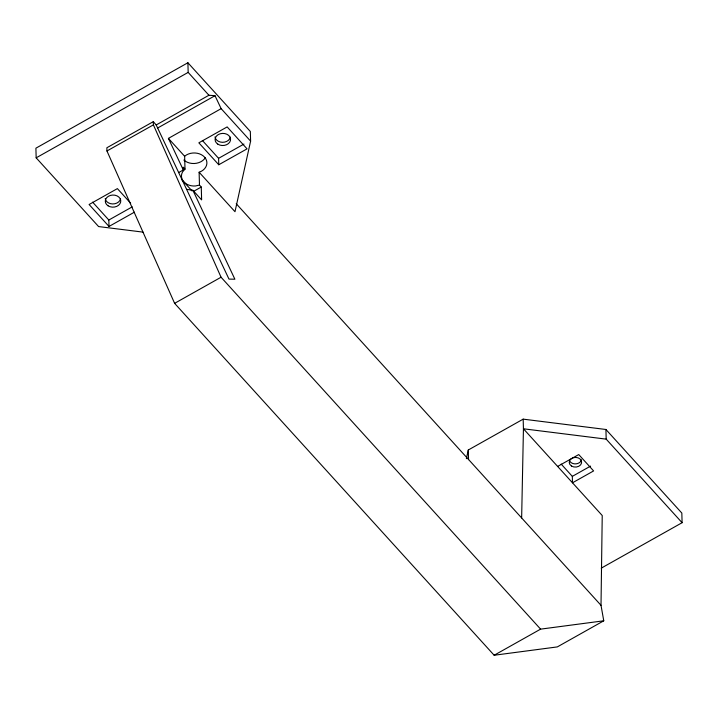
<?xml version="1.0" encoding="UTF-8"?>
<svg xmlns="http://www.w3.org/2000/svg" width="718" height="718" viewBox="0 0 718 718"><rect width="100%" height="100%" fill="white"/><g stroke="black" fill="none" stroke-linecap="round" stroke-linejoin="round"><path stroke-width="1.08" d="M186.626 189.346L192.9 190.297L234.885 279.212L228.979 279.096L156.201 124.968L153.311 121.656L106.865 147.764L106.955 150.977L174.609 303.337L494.155 655.247L557.321 646.909L603.766 620.801L601.011 605.319L602.231 515.524L523.44 428.79L523.171 419.141L605.92 429.49L681.831 513.065L682.1 522.704L601.226 568.162M521.645 517.938L523.44 428.79L606.189 439.138L682.1 522.704M143.026 232.12L98.608 226.565L36.169 157.834L35.9 148.186L187.901 62.753L250.34 131.493L250.609 141.132L234.992 211.711L199.119 172.221L201.426 171.243A12.915 10.106 -1.6 0 0 204.549 157.134A12.915 10.106 -1.6 0 0 186.563 154.882L184.643 156.282L185.002 169.143L182.641 171.799A12.915 10.106 -1.6 0 0 195.511 185.971L199.478 185.073L199.119 172.221M466.368 458.658L468.28 449.998L523.171 419.141M156.201 124.968L208.929 95.252L214.996 95.7L221.144 108.66L250.609 141.132M157.556 128.064L214.996 95.7M178.611 172.589L183.296 169.951L168.416 138.386L221.144 108.66M36.169 157.834L188.17 72.392L187.901 62.753M106.955 150.977L153.401 124.869L153.311 121.656M134.392 212.187L109.01 226.448L108.831 220.022L132.256 206.856M218.766 164.754L198.85 142.828L227.157 126.915L247.055 148.859L218.766 164.754L218.586 158.328L243.949 144.076M193.761 191.257L201.264 187.039L199.478 185.073M174.609 303.337L221.054 277.229L540.6 629.139L603.766 620.801M557.635 466.431L578.744 454.566L593.606 470.927L572.497 482.792L572.318 476.366L561.171 464.088M572.318 476.366L590.555 466.117M494.155 655.247L540.6 629.139M188.17 72.392L208.929 95.252M202.359 140.459L218.586 158.328M236.231 203.732L601.011 605.319M185.002 169.143L183.225 167.177L183.296 169.951M192.9 190.297L201.623 199.891L201.264 187.039M181.546 179.374L192.065 190.961M130.676 203.23L117.393 188.61L89.104 204.513L109.01 226.448M168.416 138.386L184.643 156.282M92.613 202.144L108.831 220.022M153.401 124.869L221.054 277.229M605.92 429.49L606.189 439.138M468.28 449.998L468.549 459.637M581.454 459.798A6.202 4.846 -1.6 0 1 575.908 463.864A6.202 4.846 -1.6 0 1 569.536 460.768M120.561 198.85A7.745 6.067 -1.6 0 1 112.609 203.948A7.745 6.067 -1.6 0 1 105.223 198.509M230.37 137.201A7.745 6.067 -1.6 0 1 222.409 142.308A7.745 6.067 -1.6 0 1 215.023 136.869M205.438 157.538A12.915 10.106 -1.6 0 1 183.853 160.042M571.474 466.018A6.202 4.846 -1.6 0 0 581.544 463.011A6.202 4.846 -1.6 0 0 573.305 457.716A6.202 4.846 -1.6 0 0 571.474 466.018M108.059 205.806A7.745 6.067 -1.6 0 0 120.651 202.063A7.745 6.067 -1.6 0 0 110.357 195.44A7.745 6.067 -1.6 0 0 108.059 205.806M217.859 144.165A7.745 6.067 -1.6 0 0 230.46 140.414A7.745 6.067 -1.6 0 0 220.157 133.79A7.745 6.067 -1.6 0 0 217.859 144.165"/></g></svg>
